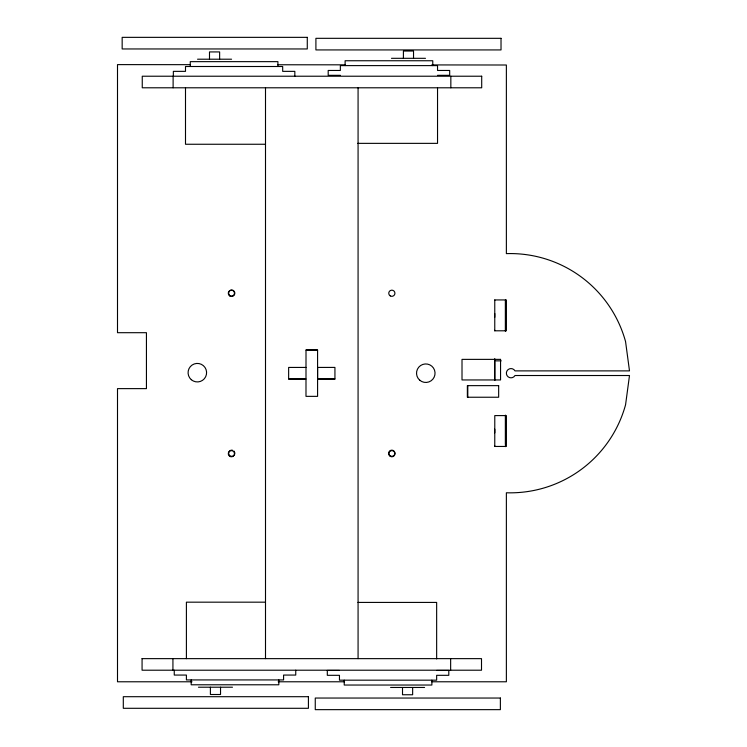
<?xml version="1.0" encoding="UTF-8"?>
<svg xmlns="http://www.w3.org/2000/svg" width="747" height="747" viewBox="0 0 747 747"><rect width="100%" height="100%" fill="white"/><g stroke="black" fill="none" stroke-linecap="round" stroke-linejoin="round"><path stroke-width="1.12" d="M172.93 670.208L172.93 658.639M450.646 670.208L450.646 658.639M494.766 432.887L494.766 429.161M494.766 380.335L494.766 362.155M494.766 317.298L494.766 313.507M505.458 444.344L505.458 415.127M505.458 331.416L505.458 300.313M494.766 330.8L494.766 299.939L506.373 299.939L506.373 330.8L494.766 330.8L494.785 330.277M494.766 446.454L494.785 415.593L506.373 415.593L506.373 446.454L494.766 446.454L494.785 445.931M391.465 58.313L425.482 58.313M197.553 59.209L231.57 59.209M340.352 75.326L328.194 75.326L328.194 70.461L340.352 70.461L340.352 65.605L437.537 65.605L437.537 70.461L449.685 70.461L449.685 75.326L437.537 75.326M357.701 143.359L437.537 143.359L437.537 88.006M265.334 144.255L185.499 144.255L185.499 87.754M306.009 350.054L317.578 350.054L317.587 396.358L305.99 396.358L306.009 350.054L317.587 350.072M494.766 360.857L501.181 360.857M305.999 367.431L288.641 367.431L288.641 379.018L305.99 379.018L288.641 379M317.578 379L334.936 379L334.936 367.412L317.578 367.431L317.578 379L334.936 379.018M265.082 602.175L186.405 602.175L186.405 658.677M357.972 602.418L436.65 602.418L436.65 658.929M339.455 670.451L327.307 670.451L327.307 675.316L339.455 675.316L339.455 680.172L436.65 680.172L436.65 675.316L448.798 675.316L448.798 670.451L436.65 670.451M192.016 681.778L117.503 681.778L117.503 388.627L146.44 388.627L146.44 332.695L117.503 332.695L117.503 64.615L190.364 64.672M278.173 681.778L344.535 681.778M431.859 681.778L506.373 681.778L506.373 492.777A119.632 119.632 0 0 0 625.566 404.771L629.497 375.517L515.01 375.517A4.631 4.631 0 0 1 508.025 376.74A4.631 4.631 0 0 1 508.025 369.653A4.631 4.631 0 0 1 515.01 370.885L629.497 370.885L625.566 341.622A119.632 119.632 0 0 0 506.373 253.625L506.373 65.008L431.738 64.924M198.459 687.212L232.476 687.212M390.569 687.464L424.585 687.464M277.819 64.765L345.45 64.83M494.766 299.939L494.785 300.462M505.458 299.939L505.458 330.8M505.458 415.593L505.458 446.641M494.766 358.588L494.766 380.13M467.799 385.639L467.799 397.236M450.843 76.222L450.843 87.791M432.765 65.605L432.765 60.75L345.114 60.75L345.114 65.605M431.878 680.172L431.878 685.036L344.227 685.036L344.227 680.172M413.53 58.313L413.53 51.029L403.408 51.029L403.408 58.313M412.643 687.464L412.643 694.757L402.512 694.757L402.512 687.464M358.074 87.782L358.074 658.649M295.747 670.208L295.747 675.064L283.589 675.064L283.589 679.929L186.405 679.929L186.405 675.064L174.256 675.064L174.256 670.208M294.832 76.222L294.832 71.357L282.683 71.357L282.683 66.502L185.499 66.502L185.499 71.357L173.351 71.357L173.351 76.222M278.827 679.929L278.827 684.784L191.176 684.784L191.176 679.929M277.912 66.502L277.912 61.646L190.27 61.646L190.27 66.502M265.502 87.782L265.502 658.649M220.533 687.212L220.533 694.505L210.402 694.505L210.402 687.212M219.627 59.209L219.627 51.926L209.496 51.926L209.496 59.209M173.117 76.222L173.117 87.791M233.932 290.975A3.081 3.081 0 0 1 233.297 295.831A3.081 3.081 0 0 1 228.769 293.963A3.081 3.081 0 0 1 231.747 290.079M232.55 290.181A3.081 3.081 0 0 1 233.297 290.49M234.735 452.439A3.081 3.081 0 0 1 232.018 456.314A3.081 3.081 0 0 1 228.675 452.971A3.081 3.081 0 0 1 232.55 450.254M233.932 451.057A3.081 3.081 0 0 1 234.427 451.692M393.809 450.871A3.081 3.081 0 0 1 393.127 456.034A3.081 3.081 0 0 1 388.739 453.233A3.081 3.081 0 0 1 393.137 450.441M142.07 658.639L142.07 670.208L481.507 670.208L481.507 658.639L142.07 658.639M307.278 37.35L122.163 37.35L122.163 48.957L307.278 48.957L307.278 37.35M501.022 38.321L315.906 38.321L315.906 49.928L501.022 49.928L501.022 38.321M481.703 76.222L142.257 76.222L142.257 87.791L481.703 87.791L481.703 76.222M500.555 359.372L462.01 359.372L462.01 379.952L500.555 379.952L500.555 359.372M498.66 385.639L467.361 385.639L467.361 397.236L498.66 397.236L498.66 385.639M308.418 696.699L123.302 696.699L123.302 708.296L308.418 708.296L308.418 696.699M500.378 698.043L315.262 698.043L315.262 709.65L500.378 709.65L500.378 698.043M390.308 295.924A3.081 3.081 0 0 0 394.93 293.244A3.081 3.081 0 0 0 390.308 290.574A3.081 3.081 0 0 0 390.308 295.924M229.843 295.924A3.081 3.081 0 0 0 234.474 293.244A3.081 3.081 0 0 0 229.843 290.574A3.081 3.081 0 0 0 229.843 295.924M390.308 456.38A3.081 3.081 0 0 0 394.93 453.709A3.081 3.081 0 0 0 390.308 451.039A3.081 3.081 0 0 0 390.308 456.38M229.721 456.305A3.081 3.081 0 0 0 234.465 453.859A3.081 3.081 0 0 0 229.973 450.964A3.081 3.081 0 0 0 229.721 456.305M419.749 380.214A9.253 9.253 0 0 0 434.885 374.919A9.253 9.253 0 0 0 422.737 364.461A9.253 9.253 0 0 0 419.749 380.214M191.307 379.7A9.253 9.253 0 0 0 206.433 374.406A9.253 9.253 0 0 0 194.285 363.938A9.253 9.253 0 0 0 191.307 379.7"/></g></svg>
